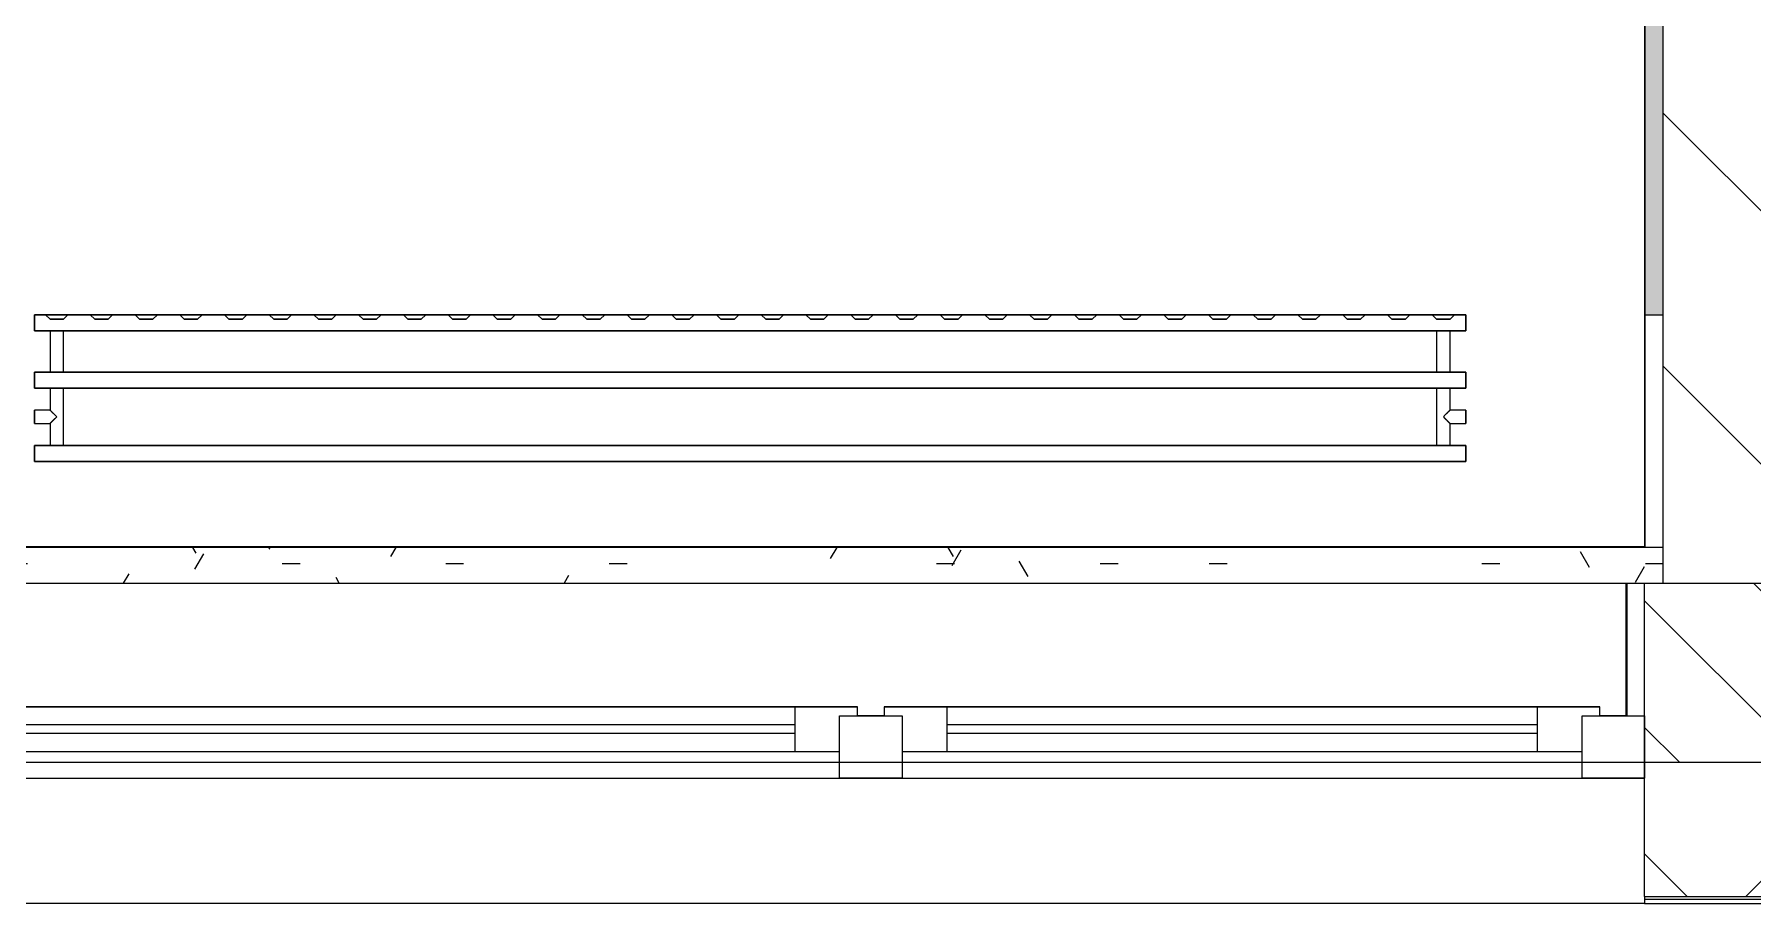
# Model space of a CAD drawing. Header units: millimetres. Extents: x -1113 to 415037, y -3642 to 354837.
# Drawn here: x 312237 to 314158, y -258 to 713 of the extents above; entities that cross this region are included whole.
import ezdxf

# ---------------------------------------------------------------- set-up
doc = ezdxf.new("R2010")
doc.units = ezdxf.units.MM
for name, color, linetype, lineweight in [('A-FLOR', 7, 'Continuous', 9), ('A-GLAZ', 7, 'Continuous', 9), ('A-GLAZ-1', 7, 'Continuous', 5), ('A-WALL', 7, 'Continuous', 5), ('I-WALL', 7, 'Continuous', 5)]:
    doc.layers.add(name, color=color, linetype=linetype, lineweight=lineweight)
for name, color, linetype, lineweight, true_color in [('A-WALL-1', 9, 'Continuous', 5, 0x808080), ('A-WALL-FNSH-1', 9, 'Continuous', 5, 0x808080), ('M-EQPM-1', 7, 'Continuous', 9, 0xb2b2b2)]:
    doc.layers.add(name, color=color, linetype=linetype, lineweight=lineweight, true_color=true_color)
pattern_1 = [(0, (289227.4, 1e-08), (243.84, 60.96), [20.117, -162.763, 20.117, -162.763, -975.36]), (0, (289227.4, 1e-08), (243.84, 60.96), [-365.76, 20.117, -345.643, 20.117, -162.763, -426.72]), (0, (289227.4, 1e-08), (243.84, 60.96), [-914.4, 20.117, -101.803, 20.117, -284.683]), (120, (289318.84, 30.48), (-174.71291, 180.69163), [20.117, -162.763, 20.117, -162.763, -975.36]), (120, (289318.84, 30.48), (-174.71291, 180.69163), [-365.76, 20.117, -345.643, 20.117, -162.763, -426.72]), (120, (289318.84, 30.48), (-174.71291, 180.69163), [-914.4, 20.117, -101.803, 20.117, -284.683]), (240, (289349.32, 152.4), (-69.12709, -241.65163), [20.117, -162.763, 20.117, -162.763, -975.36]), (240, (289349.32, 152.4), (-69.12709, -241.65163), [-365.76, 20.117, -345.643, 20.117, -162.763, -426.72]), (240, (289349.32, 152.4), (-69.12709, -241.65163), [-914.4, 20.117, -101.803, 20.117, -284.683])]

# ---------------------------------------------------------------- blocks, each defined once
blk = doc.blocks.new('120_Окно_СКБ_2Ст - 120_Окно_СКБ_2Ст 2100х2500 _мал створка СЛЕВА_-V531-Объем проектирования 3 этажа')
at = {"layer": 'A-GLAZ'}
for p, q in [((-1050, -127), (-1050, -57)), ((-1050, -57), (-980, -57)), ((-980, -57), (-980, -127)), ((-220, -127), (-220, -57)), ((-220, -57), (-150, -57)), ((-150, -57), (-150, -127)), ((980, -127), (980, -57)), ((980, -57), (1050, -57)), ((1050, -57), (1050, -127)), ((-220, -87), (-980, -87)), ((-980, -87), (-980, -127)), ((-930, -137), (-930, -87)), ((-270, -137), (-270, -87)), ((-220, -127), (-220, -87)), ((980, -87), (-150, -87)), ((-150, -87), (-150, -127)), ((-100, -137), (-100, -87)), ((930, -137), (930, -87)), ((980, -127), (980, -87)), ((-980, -127), (-1050, -127)), ((-980, -127), (-1000, -127)), ((-1000, -127), (-1000, -137)), ((-150, -127), (-220, -127)), ((-200, -127), (-220, -127)), ((-200, -137), (-200, -127)), ((-150, -127), (-170, -127)), ((-170, -127), (-170, -137)), ((1050, -127), (980, -127)), ((1000, -127), (980, -127)), ((1000, -137), (1000, -127)), ((-1000, -137), (-200, -137)), ((-200, -137), (-1000, -137)), ((-170, -137), (1000, -137)), ((1000, -137), (-170, -137))]:
    blk.add_line(p, q, dxfattribs=at)
at = {"layer": 'A-GLAZ-1'}
for p, q in [((1050, -57), (-1050, -57)), ((-930, -107), (-270, -107)), ((-100, -107), (930, -107)), ((-1030, -127), (-1000, -127)), ((-270, -117), (-930, -117)), ((-200, -127), (-170, -127)), ((930, -117), (-100, -117)), ((1000, -127), (1030, -127))]:
    blk.add_line(p, q, dxfattribs=at)
blk = doc.blocks.new('radiator_prado_classic_z_tip_30_po exemplyaru - Classic Z Тип 30-500-V654-Объем проектирования 3 этажа')
at = {"layer": 'M-EQPM-1'}
for p, q in [((0, 228), (0, 210)), ((1600, 228), (0, 228)), ((0, 210), (0, 228)), ((0, 228), (12.5, 228)), ((12.5, 228), (37.5, 228)), ((37.5, 228), (12.5, 228)), ((12.5, 228), (37.5, 228)), ((12.5, 228), (17.5, 223)), ((12.5, 228), (17.5, 223)), ((32.5, 223), (17.5, 223)), ((17.5, 223), (32.5, 223)), ((32.5, 223), (37.5, 228)), ((37.5, 228), (32.5, 223)), ((37.5, 228), (62.5, 228)), ((62.5, 228), (87.5, 228)), ((87.5, 228), (62.5, 228)), ((62.5, 228), (87.5, 228)), ((62.5, 228), (67.5, 223)), ((62.5, 228), (67.5, 223)), ((82.5, 223), (67.5, 223)), ((67.5, 223), (82.5, 223)), ((82.5, 223), (87.5, 228)), ((87.5, 228), (82.5, 223)), ((87.5, 228), (112.5, 228)), ((112.5, 228), (137.5, 228)), ((137.5, 228), (112.5, 228)), ((112.5, 228), (137.5, 228)), ((112.5, 228), (117.5, 223)), ((112.5, 228), (117.5, 223)), ((132.5, 223), (117.5, 223)), ((117.5, 223), (132.5, 223)), ((132.5, 223), (137.5, 228)), ((137.5, 228), (132.5, 223)), ((137.5, 228), (162.5, 228)), ((162.5, 228), (187.5, 228)), ((187.5, 228), (162.5, 228)), ((162.5, 228), (187.5, 228)), ((162.5, 228), (167.5, 223)), ((162.5, 228), (167.5, 223)), ((182.5, 223), (167.5, 223)), ((167.5, 223), (182.5, 223)), ((182.5, 223), (187.5, 228)), ((187.5, 228), (182.5, 223)), ((187.5, 228), (212.5, 228)), ((212.5, 228), (237.5, 228)), ((237.5, 228), (212.5, 228)), ((212.5, 228), (237.5, 228)), ((212.5, 228), (217.5, 223)), ((212.5, 228), (217.5, 223)), ((232.5, 223), (217.5, 223)), ((217.5, 223), (232.5, 223)), ((232.5, 223), (237.5, 228)), ((237.5, 228), (232.5, 223)), ((237.5, 228), (262.5, 228)), ((262.5, 228), (287.5, 228)), ((287.5, 228), (262.5, 228)), ((262.5, 228), (287.5, 228)), ((262.5, 228), (267.5, 223)), ((262.5, 228), (267.5, 223)), ((282.5, 223), (267.5, 223)), ((267.5, 223), (282.5, 223)), ((282.5, 223), (287.5, 228)), ((287.5, 228), (282.5, 223)), ((287.5, 228), (312.5, 228)), ((312.5, 228), (337.5, 228)), ((337.5, 228), (312.5, 228)), ((312.5, 228), (337.5, 228)), ((312.5, 228), (317.5, 223)), ((312.5, 228), (317.5, 223)), ((332.5, 223), (317.5, 223)), ((317.5, 223), (332.5, 223)), ((332.5, 223), (337.5, 228)), ((337.5, 228), (332.5, 223)), ((337.5, 228), (362.5, 228)), ((362.5, 228), (387.5, 228)), ((387.5, 228), (362.5, 228)), ((362.5, 228), (387.5, 228)), ((362.5, 228), (367.5, 223)), ((362.5, 228), (367.5, 223)), ((382.5, 223), (367.5, 223)), ((367.5, 223), (382.5, 223)), ((382.5, 223), (387.5, 228)), ((387.5, 228), (382.5, 223)), ((387.5, 228), (412.5, 228)), ((412.5, 228), (437.5, 228)), ((437.5, 228), (412.5, 228)), ((412.5, 228), (437.5, 228)), ((412.5, 228), (417.5, 223)), ((412.5, 228), (417.5, 223)), ((432.5, 223), (417.5, 223)), ((417.5, 223), (432.5, 223)), ((432.5, 223), (437.5, 228)), ((437.5, 228), (432.5, 223)), ((437.5, 228), (462.5, 228)), ((462.5, 228), (487.5, 228)), ((487.5, 228), (462.5, 228)), ((462.5, 228), (487.5, 228)), ((462.5, 228), (467.5, 223)), ((462.5, 228), (467.5, 223)), ((482.5, 223), (467.5, 223)), ((467.5, 223), (482.5, 223)), ((482.5, 223), (487.5, 228)), ((487.5, 228), (482.5, 223)), ((487.5, 228), (512.5, 228)), ((512.5, 228), (537.5, 228)), ((537.5, 228), (512.5, 228)), ((512.5, 228), (537.5, 228)), ((512.5, 228), (517.5, 223)), ((512.5, 228), (517.5, 223)), ((532.5, 223), (517.5, 223)), ((517.5, 223), (532.5, 223)), ((532.5, 223), (537.5, 228)), ((537.5, 228), (532.5, 223)), ((537.5, 228), (562.5, 228)), ((562.5, 228), (587.5, 228)), ((587.5, 228), (562.5, 228)), ((562.5, 228), (587.5, 228)), ((562.5, 228), (567.5, 223)), ((562.5, 228), (567.5, 223)), ((582.5, 223), (567.5, 223)), ((567.5, 223), (582.5, 223)), ((582.5, 223), (587.5, 228)), ((587.5, 228), (582.5, 223)), ((587.5, 228), (612.5, 228)), ((612.5, 228), (637.5, 228)), ((637.5, 228), (612.5, 228)), ((612.5, 228), (637.5, 228)), ((612.5, 228), (617.5, 223)), ((612.5, 228), (617.5, 223)), ((632.5, 223), (617.5, 223)), ((617.5, 223), (632.5, 223)), ((632.5, 223), (637.5, 228)), ((637.5, 228), (632.5, 223)), ((637.5, 228), (662.5, 228)), ((662.5, 228), (687.5, 228)), ((687.5, 228), (662.5, 228)), ((662.5, 228), (687.5, 228)), ((662.5, 228), (667.5, 223)), ((662.5, 228), (667.5, 223)), ((682.5, 223), (667.5, 223)), ((667.5, 223), (682.5, 223)), ((682.5, 223), (687.5, 228)), ((687.5, 228), (682.5, 223)), ((687.5, 228), (712.5, 228)), ((712.5, 228), (737.5, 228)), ((737.5, 228), (712.5, 228)), ((712.5, 228), (737.5, 228)), ((712.5, 228), (717.5, 223)), ((712.5, 228), (717.5, 223)), ((732.5, 223), (717.5, 223)), ((717.5, 223), (732.5, 223)), ((732.5, 223), (737.5, 228)), ((737.5, 228), (732.5, 223)), ((737.5, 228), (762.5, 228)), ((762.5, 228), (787.5, 228)), ((787.5, 228), (762.5, 228)), ((762.5, 228), (787.5, 228)), ((762.5, 228), (767.5, 223)), ((762.5, 228), (767.5, 223)), ((782.5, 223), (767.5, 223)), ((767.5, 223), (782.5, 223)), ((782.5, 223), (787.5, 228)), ((787.5, 228), (782.5, 223)), ((787.5, 228), (812.5, 228)), ((812.5, 228), (837.5, 228)), ((837.5, 228), (812.5, 228)), ((812.5, 228), (837.5, 228)), ((812.5, 228), (817.5, 223)), ((812.5, 228), (817.5, 223)), ((832.5, 223), (817.5, 223)), ((817.5, 223), (832.5, 223)), ((832.5, 223), (837.5, 228)), ((837.5, 228), (832.5, 223)), ((837.5, 228), (862.5, 228)), ((862.5, 228), (887.5, 228)), ((887.5, 228), (862.5, 228)), ((862.5, 228), (887.5, 228)), ((862.5, 228), (867.5, 223)), ((862.5, 228), (867.5, 223)), ((882.5, 223), (867.5, 223)), ((867.5, 223), (882.5, 223)), ((882.5, 223), (887.5, 228)), ((887.5, 228), (882.5, 223)), ((887.5, 228), (912.5, 228)), ((912.5, 228), (937.5, 228)), ((937.5, 228), (912.5, 228)), ((912.5, 228), (937.5, 228)), ((912.5, 228), (917.5, 223)), ((912.5, 228), (917.5, 223)), ((932.5, 223), (917.5, 223)), ((917.5, 223), (932.5, 223)), ((932.5, 223), (937.5, 228)), ((937.5, 228), (932.5, 223)), ((937.5, 228), (962.5, 228)), ((962.5, 228), (987.5, 228)), ((987.5, 228), (962.5, 228)), ((962.5, 228), (987.5, 228)), ((962.5, 228), (967.5, 223)), ((962.5, 228), (967.5, 223)), ((982.5, 223), (967.5, 223)), ((967.5, 223), (982.5, 223)), ((982.5, 223), (987.5, 228)), ((987.5, 228), (982.5, 223)), ((987.5, 228), (1012.5, 228)), ((1012.5, 228), (1037.5, 228)), ((1037.5, 228), (1012.5, 228)), ((1012.5, 228), (1037.5, 228)), ((1012.5, 228), (1017.5, 223)), ((1012.5, 228), (1017.5, 223)), ((1032.5, 223), (1017.5, 223)), ((1017.5, 223), (1032.5, 223)), ((1032.5, 223), (1037.5, 228)), ((1037.5, 228), (1032.5, 223)), ((1037.5, 228), (1062.5, 228)), ((1062.5, 228), (1087.5, 228)), ((1087.5, 228), (1062.5, 228)), ((1062.5, 228), (1087.5, 228)), ((1062.5, 228), (1067.5, 223)), ((1062.5, 228), (1067.5, 223)), ((1082.5, 223), (1067.5, 223)), ((1067.5, 223), (1082.5, 223)), ((1082.5, 223), (1087.5, 228)), ((1087.5, 228), (1082.5, 223)), ((1087.5, 228), (1112.5, 228)), ((1112.5, 228), (1137.5, 228)), ((1137.5, 228), (1112.5, 228)), ((1112.5, 228), (1137.5, 228)), ((1112.5, 228), (1117.5, 223)), ((1112.5, 228), (1117.5, 223)), ((1132.5, 223), (1117.5, 223)), ((1117.5, 223), (1132.5, 223)), ((1132.5, 223), (1137.5, 228)), ((1137.5, 228), (1132.5, 223)), ((1137.5, 228), (1162.5, 228)), ((1162.5, 228), (1187.5, 228)), ((1187.5, 228), (1162.5, 228)), ((1162.5, 228), (1187.5, 228)), ((1162.5, 228), (1167.5, 223)), ((1162.5, 228), (1167.5, 223)), ((1182.5, 223), (1167.5, 223)), ((1167.5, 223), (1182.5, 223)), ((1182.5, 223), (1187.5, 228)), ((1187.5, 228), (1182.5, 223)), ((1187.5, 228), (1212.5, 228)), ((1212.5, 228), (1237.5, 228)), ((1237.5, 228), (1212.5, 228)), ((1212.5, 228), (1237.5, 228)), ((1212.5, 228), (1217.5, 223)), ((1212.5, 228), (1217.5, 223)), ((1232.5, 223), (1217.5, 223)), ((1217.5, 223), (1232.5, 223)), ((1232.5, 223), (1237.5, 228)), ((1237.5, 228), (1232.5, 223)), ((1237.5, 228), (1262.5, 228)), ((1262.5, 228), (1287.5, 228)), ((1287.5, 228), (1262.5, 228)), ((1262.5, 228), (1287.5, 228)), ((1262.5, 228), (1267.5, 223)), ((1262.5, 228), (1267.5, 223)), ((1282.5, 223), (1267.5, 223)), ((1267.5, 223), (1282.5, 223)), ((1282.5, 223), (1287.5, 228)), ((1287.5, 228), (1282.5, 223)), ((1287.5, 228), (1312.5, 228)), ((1312.5, 228), (1337.5, 228)), ((1337.5, 228), (1312.5, 228)), ((1312.5, 228), (1337.5, 228)), ((1312.5, 228), (1317.5, 223)), ((1312.5, 228), (1317.5, 223)), ((1332.5, 223), (1317.5, 223)), ((1317.5, 223), (1332.5, 223)), ((1332.5, 223), (1337.5, 228)), ((1337.5, 228), (1332.5, 223)), ((1337.5, 228), (1362.5, 228)), ((1362.5, 228), (1387.5, 228)), ((1387.5, 228), (1362.5, 228)), ((1362.5, 228), (1387.5, 228)), ((1362.5, 228), (1367.5, 223)), ((1362.5, 228), (1367.5, 223)), ((1382.5, 223), (1367.5, 223)), ((1367.5, 223), (1382.5, 223)), ((1382.5, 223), (1387.5, 228)), ((1387.5, 228), (1382.5, 223)), ((1387.5, 228), (1412.5, 228)), ((1412.5, 228), (1437.5, 228)), ((1437.5, 228), (1412.5, 228)), ((1412.5, 228), (1437.5, 228)), ((1412.5, 228), (1417.5, 223)), ((1412.5, 228), (1417.5, 223)), ((1432.5, 223), (1417.5, 223)), ((1417.5, 223), (1432.5, 223)), ((1432.5, 223), (1437.5, 228)), ((1437.5, 228), (1432.5, 223)), ((1437.5, 228), (1462.5, 228)), ((1462.5, 228), (1487.5, 228)), ((1487.5, 228), (1462.5, 228)), ((1462.5, 228), (1487.5, 228)), ((1462.5, 228), (1467.5, 223)), ((1462.5, 228), (1467.5, 223)), ((1482.5, 223), (1467.5, 223)), ((1467.5, 223), (1482.5, 223)), ((1482.5, 223), (1487.5, 228)), ((1487.5, 228), (1482.5, 223)), ((1487.5, 228), (1512.5, 228)), ((1512.5, 228), (1537.5, 228)), ((1537.5, 228), (1512.5, 228)), ((1512.5, 228), (1537.5, 228)), ((1512.5, 228), (1517.5, 223)), ((1512.5, 228), (1517.5, 223)), ((1532.5, 223), (1517.5, 223)), ((1517.5, 223), (1532.5, 223)), ((1532.5, 223), (1537.5, 228)), ((1537.5, 228), (1532.5, 223)), ((1537.5, 228), (1562.5, 228)), ((1562.5, 228), (1587.5, 228)), ((1587.5, 228), (1562.5, 228)), ((1562.5, 228), (1587.5, 228)), ((1562.5, 228), (1567.5, 223)), ((1562.5, 228), (1567.5, 223)), ((1582.5, 223), (1567.5, 223)), ((1567.5, 223), (1582.5, 223)), ((1582.5, 223), (1587.5, 228)), ((1587.5, 228), (1582.5, 223)), ((1587.5, 228), (1600, 228)), ((1600, 210), (1600, 228)), ((1600, 228), (1600, 210)), ((0, 210), (1600, 210)), ((17.8, 210), (0, 210)), ((17.5, 210), (17.5, 164)), ((17.5, 210), (17.5, 164)), ((17.8, 210), (17.5, 210)), ((17.5, 210), (17.8, 210)), ((17.8, 210), (17.5, 210)), ((17.5, 210), (18.5, 210)), ((32.2, 210), (17.8, 210)), ((17.8, 210), (32.2, 210)), ((32.2, 210), (17.8, 210)), ((18.5, 210), (21.3, 210)), ((21.3, 210), (32.5, 210)), ((32.5, 210), (32.2, 210)), ((32.2, 210), (32.5, 210)), ((32.5, 210), (32.2, 210)), ((1567.8, 210), (32.2, 210)), ((32.5, 164), (32.5, 210)), ((32.5, 164), (32.5, 210)), ((1567.5, 210), (1567.5, 164)), ((1567.5, 210), (1567.5, 164)), ((1567.8, 210), (1567.5, 210)), ((1567.5, 210), (1568.5, 210)), ((1567.8, 210), (1567.5, 210)), ((1567.5, 210), (1567.8, 210)), ((1582.2, 210), (1567.8, 210)), ((1568.5, 210), (1567.8, 210)), ((1567.8, 210), (1582.2, 210)), ((1568.5, 210), (1582.5, 210)), ((1582.2, 210), (1568.5, 210)), ((1582.5, 210), (1582.2, 210)), ((1582.5, 210), (1582.2, 210)), ((1582.2, 210), (1582.5, 210)), ((1600, 210), (1582.2, 210)), ((1582.5, 164), (1582.5, 210)), ((1582.5, 164), (1582.5, 210)), ((1600, 164), (0, 164)), ((0, 164), (0, 146)), ((0, 146), (0, 164)), ((0, 164), (17.8, 164)), ((17.8, 164), (17.5, 164)), ((17.5, 164), (17.8, 164)), ((17.8, 164), (17.5, 164)), ((17.5, 164), (18.5, 164)), ((32.2, 164), (17.8, 164)), ((17.8, 164), (32.2, 164)), ((32.2, 164), (17.8, 164)), ((18.5, 164), (26.9, 164)), ((26.9, 164), (32.5, 164)), ((32.5, 164), (32.2, 164)), ((32.2, 164), (32.5, 164)), ((32.5, 164), (32.2, 164)), ((32.2, 164), (1567.8, 164)), ((1567.8, 164), (1567.5, 164)), ((1567.5, 164), (1571.2, 164)), ((1567.8, 164), (1567.5, 164)), ((1567.5, 164), (1567.8, 164)), ((1582.2, 164), (1567.8, 164)), ((1578.7, 164), (1567.8, 164)), ((1567.8, 164), (1582.2, 164)), ((1571.2, 164), (1582.5, 164)), ((1580.3, 164), (1578.7, 164)), ((1581.5, 164), (1580.3, 164)), ((1582.2, 164), (1581.5, 164)), ((1582.5, 164), (1582.2, 164)), ((1582.5, 164), (1582.2, 164)), ((1582.2, 164), (1582.5, 164)), ((1582.2, 164), (1600, 164)), ((1600, 146), (1600, 164)), ((1600, 164), (1600, 146)), ((0, 146), (1600, 146)), ((18.5, 146), (0, 146)), ((17.5, 146), (17.5, 121.5)), ((17.5, 146), (17.5, 121.5)), ((17.5, 146), (17.8, 146)), ((17.8, 146), (17.5, 146)), ((17.5, 146), (17.8, 146)), ((25, 146), (17.5, 146)), ((17.8, 146), (18.5, 146)), ((18.5, 146), (17.8, 146)), ((17.8, 146), (18.5, 146)), ((18.5, 146), (32.2, 146)), ((32.2, 146), (18.5, 146)), ((18.5, 146), (32.2, 146)), ((32.2, 146), (25, 146)), ((32.2, 146), (32.5, 146)), ((32.5, 146), (32.2, 146)), ((32.2, 146), (32.5, 146)), ((32.5, 146), (32.2, 146)), ((1567.8, 146), (32.2, 146)), ((32.5, 82), (32.5, 146)), ((32.5, 82), (32.5, 146)), ((1567.5, 146), (1567.5, 82)), ((1567.5, 146), (1567.5, 82)), ((1567.5, 146), (1567.8, 146)), ((1573.1, 146), (1567.5, 146)), ((1567.5, 146), (1567.8, 146)), ((1567.8, 146), (1567.5, 146)), ((1567.8, 146), (1581.5, 146)), ((1567.8, 146), (1581.5, 146)), ((1581.5, 146), (1567.8, 146)), ((1582.5, 146), (1573.1, 146)), ((1581.5, 146), (1582.2, 146)), ((1581.5, 146), (1582.5, 146)), ((1582.2, 146), (1581.5, 146)), ((1600, 146), (1581.5, 146)), ((1582.2, 146), (1582.5, 146)), ((1582.5, 146), (1582.2, 146)), ((1582.5, 121.5), (1582.5, 146)), ((1582.5, 121.5), (1582.5, 146)), ((17.5, 121.5), (0, 121.5)), ((17.5, 121.5), (0, 121.5)), ((0, 121.5), (0, 120.5)), ((0, 106.5), (0, 121.5)), ((0, 120.5), (0, 110.2)), ((0, 120.5), (0, 119.3)), ((0, 114), (0, 120.5)), ((0, 120.5), (0, 120.5)), ((0, 119.3), (0, 117.8)), ((0, 117.8), (0, 114)), ((1600, 121.5), (1582.5, 121.5)), ((1600, 121.5), (1582.5, 121.5)), ((1600, 121.5), (1600, 106.5)), ((1600, 120.5), (1600, 121.5)), ((1600, 121.5), (1600, 120.5)), ((1600, 120.5), (1600, 121.5)), ((1600, 110.2), (1600, 120.5)), ((1600, 120.5), (1600, 110.2)), ((1600, 107.5), (1600, 120.5)), ((0, 114), (0, 110.2)), ((0, 107.5), (0, 114)), ((0, 110.2), (0, 108.7)), ((0, 110.2), (0, 107.5)), ((0, 108.7), (0, 107.5)), ((0, 107.5), (0, 106.5)), ((0, 107.5), (0, 107.5)), ((0, 106.5), (17.5, 106.5)), ((0, 106.5), (17.5, 106.5)), ((17.5, 106.5), (17.5, 82)), ((17.5, 106.5), (17.5, 82)), ((1582.5, 82), (1582.5, 106.5)), ((1582.5, 106.5), (1600, 106.5)), ((1582.5, 82), (1582.5, 106.5)), ((1582.5, 106.5), (1600, 106.5)), ((1600, 107.5), (1600, 110.2)), ((1600, 110.2), (1600, 107.5)), ((1600, 106.5), (1600, 107.5)), ((1600, 107.5), (1600, 106.5)), ((1600, 106.5), (1600, 107.5)), ((1600, 82), (0, 82)), ((0, 82), (0, 64)), ((0, 64), (0, 82)), ((0, 82), (18.5, 82)), ((17.8, 82), (17.5, 82)), ((17.5, 82), (18.5, 82)), ((18.5, 82), (17.5, 82)), ((17.5, 82), (21.3, 82)), ((18.5, 82), (17.8, 82)), ((32.2, 82), (18.5, 82)), ((18.5, 82), (32.2, 82)), ((32.2, 82), (18.5, 82)), ((21.3, 82), (32.5, 82)), ((32.5, 82), (32.2, 82)), ((32.2, 82), (32.5, 82)), ((32.5, 82), (32.2, 82)), ((32.2, 82), (1567.8, 82)), ((1567.8, 82), (1567.5, 82)), ((1567.5, 82), (1571.2, 82)), ((1567.8, 82), (1567.5, 82)), ((1567.5, 82), (1567.8, 82)), ((1581.5, 82), (1567.8, 82)), ((1581.5, 82), (1567.8, 82)), ((1567.8, 82), (1581.5, 82)), ((1571.2, 82), (1575, 82)), ((1575, 82), (1582.5, 82)), ((1582.5, 82), (1581.5, 82)), ((1582.5, 82), (1581.5, 82)), ((1581.5, 82), (1582.5, 82)), ((1581.5, 82), (1600, 82)), ((1600, 64), (1600, 82)), ((1600, 82), (1600, 64)), ((1600, 64), (0, 64)), ((0, 64), (1600, 64))]:
    blk.add_line(p, q, dxfattribs=at)
for points, knots in [([(18.5, 120.5), (18.4, 120.6), (18.3, 120.7), (18.1, 120.9), (17.9, 121.1), (17.8, 121.2), (17.7, 121.3), (17.5, 121.5), (17.5, 121.5), (17.5, 121.5)], [0.7142857, 0.7142857, 0.7142857, 0.7142857, 0.75, 0.7857143, 0.8214286, 0.8571429, 0.8928571, 0.9285714, 1, 1, 1, 1]), ([(17.5, 121.5), (17.5, 121.5), (17.5, 121.5), (17.7, 121.3), (17.8, 121.2), (17.9, 121.1), (18.1, 120.9), (18.3, 120.7), (18.4, 120.6), (18.5, 120.5)], [0, 0, 0, 0, 0.0714286, 0.1071429, 0.1428571, 0.1785714, 0.2142857, 0.25, 0.2857143, 0.2857143, 0.2857143, 0.2857143]), ([(17.5, 121.5), (17.5, 121.5), (17.5, 121.5), (17.7, 121.3), (17.8, 121.2), (17.9, 121.1), (18.1, 120.9), (18.3, 120.7), (18.4, 120.6), (18.5, 120.5)], [0, 0, 0, 0, 0.0714286, 0.1071429, 0.1428571, 0.1785714, 0.2142857, 0.25, 0.2857143, 0.2857143, 0.2857143, 0.2857143]), ([(25, 114), (24.5, 114.5), (23.6, 115.4), (22.4, 116.6), (21.6, 117.4), (21.1, 117.9), (20.8, 118.2), (20.5, 118.5), (20.2, 118.8), (19.8, 119.1), (19.6, 119.4), (19.3, 119.7), (19, 120), (18.7, 120.3), (18.5, 120.5), (18.3, 120.7), (18.1, 120.9), (17.9, 121.1), (17.8, 121.2), (17.7, 121.3), (17.5, 121.5), (17.5, 121.5), (17.5, 121.5)], [0, 0, 0, 0, 0.142857, 0.285714, 0.357143, 0.392857, 0.428571, 0.464286, 0.5, 0.535714, 0.571429, 0.607143, 0.642857, 0.678571, 0.714286, 0.75, 0.785714, 0.821429, 0.857143, 0.892857, 0.928571, 1, 1, 1, 1]), ([(22.1, 116.9), (21.9, 117.1), (21.6, 117.4), (21.1, 117.9), (20.8, 118.2), (20.5, 118.5), (20.2, 118.8), (19.9, 119.2), (19.7, 119.3), (19.6, 119.4)], [0.2857143, 0.2857143, 0.2857143, 0.2857143, 0.3571429, 0.3928571, 0.4285714, 0.4642857, 0.5, 0.5357143, 0.5714286, 0.5714286, 0.5714286, 0.5714286]), ([(19.6, 119.4), (19.7, 119.3), (19.9, 119.2), (20.3, 118.7), (20.7, 118.3), (21.1, 117.9), (21.6, 117.4), (21.9, 117.1), (22.1, 116.9)], [0.4285714, 0.4285714, 0.4285714, 0.4285714, 0.4642857, 0.5, 0.5714286, 0.6071429, 0.6428571, 0.7142857, 0.7142857, 0.7142857, 0.7142857]), ([(19.6, 119.4), (19.7, 119.3), (19.8, 119.1), (20.3, 118.7), (20.7, 118.3), (21.1, 117.9), (21.6, 117.4), (21.9, 117.1), (22.1, 116.9)], [0.4285714, 0.4285714, 0.4285714, 0.4285714, 0.4642857, 0.5, 0.5714286, 0.6071429, 0.6428571, 0.7142857, 0.7142857, 0.7142857, 0.7142857]), ([(1575, 114), (1575.5, 114.5), (1576.4, 115.4), (1577.6, 116.6), (1578.4, 117.4), (1578.9, 117.9), (1579.2, 118.2), (1579.5, 118.5), (1579.8, 118.8), (1580.1, 119.2), (1580.4, 119.4), (1580.7, 119.7), (1581, 120), (1581.3, 120.3), (1581.5, 120.5), (1581.7, 120.7), (1581.9, 120.9), (1582.1, 121.1), (1582.2, 121.2), (1582.3, 121.3), (1582.5, 121.5), (1582.5, 121.5), (1582.5, 121.5)], [0, 0, 0, 0, 0.142857, 0.285714, 0.357143, 0.392857, 0.428571, 0.464286, 0.5, 0.535714, 0.571429, 0.607143, 0.642857, 0.678571, 0.714286, 0.75, 0.785714, 0.821429, 0.857143, 0.892857, 0.928571, 1, 1, 1, 1]), ([(1580.4, 119.4), (1580.3, 119.3), (1580.1, 119.2), (1579.7, 118.7), (1579.3, 118.3), (1578.9, 117.9), (1578.4, 117.4), (1578.1, 117.1), (1577.9, 116.9)], [0.4285714, 0.4285714, 0.4285714, 0.4285714, 0.4642857, 0.5, 0.5714286, 0.6071429, 0.6428571, 0.7142857, 0.7142857, 0.7142857, 0.7142857]), ([(1580.4, 119.4), (1580.3, 119.3), (1580.1, 119.2), (1579.7, 118.7), (1579.3, 118.3), (1578.9, 117.9), (1578.4, 117.4), (1578.1, 117.1), (1577.9, 116.9)], [0.4285714, 0.4285714, 0.4285714, 0.4285714, 0.4642857, 0.5, 0.5714286, 0.6071429, 0.6428571, 0.7142857, 0.7142857, 0.7142857, 0.7142857]), ([(1577.9, 116.9), (1578.1, 117.1), (1578.4, 117.4), (1578.9, 117.9), (1579.2, 118.2), (1579.5, 118.5), (1579.8, 118.8), (1580.1, 119.2), (1580.3, 119.3), (1580.4, 119.4)], [0.2857143, 0.2857143, 0.2857143, 0.2857143, 0.3571429, 0.3928571, 0.4285714, 0.4642857, 0.5, 0.5357143, 0.5714286, 0.5714286, 0.5714286, 0.5714286]), ([(1582.5, 121.5), (1582.5, 121.5), (1582.5, 121.5), (1582.3, 121.3), (1582.2, 121.2), (1582.1, 121.1), (1581.9, 120.9), (1581.7, 120.7), (1581.6, 120.6), (1581.5, 120.5)], [0, 0, 0, 0, 0.0714286, 0.1071429, 0.1428571, 0.1785714, 0.2142857, 0.25, 0.2857143, 0.2857143, 0.2857143, 0.2857143]), ([(1582.5, 121.5), (1582.5, 121.5), (1582.5, 121.5), (1582.3, 121.3), (1582.2, 121.2), (1582.1, 121.1), (1581.9, 120.9), (1581.7, 120.7), (1581.6, 120.6), (1581.5, 120.5)], [0, 0, 0, 0, 0.0714286, 0.1071429, 0.1428571, 0.1785714, 0.2142857, 0.25, 0.2857143, 0.2857143, 0.2857143, 0.2857143]), ([(1581.5, 120.5), (1581.6, 120.6), (1581.7, 120.7), (1581.9, 120.9), (1582.1, 121.1), (1582.2, 121.2), (1582.3, 121.3), (1582.5, 121.5), (1582.5, 121.5), (1582.5, 121.5)], [0.7142857, 0.7142857, 0.7142857, 0.7142857, 0.75, 0.7857143, 0.8214286, 0.8571429, 0.8928571, 0.9285714, 1, 1, 1, 1]), ([(17.5, 106.5), (17.5, 106.5), (17.5, 106.5), (17.7, 106.7), (17.8, 106.8), (17.9, 106.9), (18.1, 107.1), (18.3, 107.3), (18.5, 107.5), (18.7, 107.7), (19, 108), (19.3, 108.3), (19.6, 108.6), (19.8, 108.9), (20.3, 109.3), (20.7, 109.7), (21.1, 110.1), (21.6, 110.6), (22.4, 111.4), (23.6, 112.6), (24.5, 113.5), (25, 114)], [0, 0, 0, 0, 0.071429, 0.107143, 0.142857, 0.178571, 0.214286, 0.25, 0.285714, 0.321429, 0.357143, 0.392857, 0.428571, 0.464286, 0.5, 0.571429, 0.607143, 0.642857, 0.714286, 0.857143, 1, 1, 1, 1]), ([(17.5, 106.5), (17.5, 106.5), (17.5, 106.5), (17.7, 106.7), (17.8, 106.8), (17.9, 106.9), (18.1, 107.1), (18.3, 107.3), (18.4, 107.4), (18.5, 107.5)], [0, 0, 0, 0, 0.0714286, 0.1071429, 0.1428571, 0.1785714, 0.2142857, 0.25, 0.2857143, 0.2857143, 0.2857143, 0.2857143]), ([(18.5, 107.5), (18.4, 107.4), (18.3, 107.3), (18.1, 107.1), (17.9, 106.9), (17.8, 106.8), (17.7, 106.7), (17.5, 106.5), (17.5, 106.5), (17.5, 106.5)], [0.7142857, 0.7142857, 0.7142857, 0.7142857, 0.75, 0.7857143, 0.8214286, 0.8571429, 0.8928571, 0.9285714, 1, 1, 1, 1]), ([(18.5, 107.5), (18.4, 107.4), (18.3, 107.3), (18.1, 107.1), (17.9, 106.9), (17.8, 106.8), (17.7, 106.7), (17.5, 106.5), (17.5, 106.5), (17.5, 106.5)], [0.7142857, 0.7142857, 0.7142857, 0.7142857, 0.75, 0.7857143, 0.8214286, 0.8571429, 0.8928571, 0.9285714, 1, 1, 1, 1]), ([(19.6, 108.6), (19.7, 108.7), (19.9, 108.8), (20.3, 109.3), (20.7, 109.7), (21.1, 110.1), (21.6, 110.6), (21.9, 110.9), (22.1, 111.1)], [0.4285714, 0.4285714, 0.4285714, 0.4285714, 0.4642857, 0.5, 0.5714286, 0.6071429, 0.6428571, 0.7142857, 0.7142857, 0.7142857, 0.7142857]), ([(22.1, 111.1), (21.9, 110.9), (21.6, 110.6), (21.1, 110.1), (20.8, 109.8), (20.5, 109.5), (20.2, 109.2), (19.9, 108.8), (19.7, 108.7), (19.6, 108.6)], [0.2857143, 0.2857143, 0.2857143, 0.2857143, 0.3571429, 0.3928571, 0.4285714, 0.4642857, 0.5, 0.5357143, 0.5714286, 0.5714286, 0.5714286, 0.5714286]), ([(22.1, 111.1), (21.9, 110.9), (21.6, 110.6), (21.1, 110.1), (20.8, 109.8), (20.5, 109.5), (20.2, 109.2), (19.8, 108.9), (19.7, 108.7), (19.6, 108.6)], [0.2857143, 0.2857143, 0.2857143, 0.2857143, 0.3571429, 0.3928571, 0.4285714, 0.4642857, 0.5, 0.5357143, 0.5714286, 0.5714286, 0.5714286, 0.5714286]), ([(1582.5, 106.5), (1582.5, 106.5), (1582.5, 106.5), (1582.3, 106.7), (1582.2, 106.8), (1582.1, 106.9), (1581.9, 107.1), (1581.7, 107.3), (1581.5, 107.5), (1581.3, 107.7), (1581, 108), (1580.7, 108.3), (1580.4, 108.6), (1580.1, 108.8), (1579.7, 109.3), (1579.3, 109.7), (1578.9, 110.1), (1578.4, 110.6), (1577.6, 111.4), (1576.4, 112.6), (1575.5, 113.5), (1575, 114)], [0, 0, 0, 0, 0.071429, 0.107143, 0.142857, 0.178571, 0.214286, 0.25, 0.285714, 0.321429, 0.357143, 0.392857, 0.428571, 0.464286, 0.5, 0.571429, 0.607143, 0.642857, 0.714286, 0.857143, 1, 1, 1, 1]), ([(1577.9, 111.1), (1578.1, 110.9), (1578.4, 110.6), (1578.9, 110.1), (1579.2, 109.8), (1579.5, 109.5), (1579.8, 109.2), (1580.1, 108.8), (1580.3, 108.7), (1580.4, 108.6)], [0.2857143, 0.2857143, 0.2857143, 0.2857143, 0.3571429, 0.3928571, 0.4285714, 0.4642857, 0.5, 0.5357143, 0.5714286, 0.5714286, 0.5714286, 0.5714286]), ([(1577.9, 111.1), (1578.1, 110.9), (1578.4, 110.6), (1578.9, 110.1), (1579.2, 109.8), (1579.5, 109.5), (1579.8, 109.2), (1580.1, 108.8), (1580.3, 108.7), (1580.4, 108.6)], [0.2857143, 0.2857143, 0.2857143, 0.2857143, 0.3571429, 0.3928571, 0.4285714, 0.4642857, 0.5, 0.5357143, 0.5714286, 0.5714286, 0.5714286, 0.5714286]), ([(1580.4, 108.6), (1580.3, 108.7), (1580.1, 108.8), (1579.7, 109.3), (1579.3, 109.7), (1578.9, 110.1), (1578.4, 110.6), (1578.1, 110.9), (1577.9, 111.1)], [0.4285714, 0.4285714, 0.4285714, 0.4285714, 0.4642857, 0.5, 0.5714286, 0.6071429, 0.6428571, 0.7142857, 0.7142857, 0.7142857, 0.7142857]), ([(1581.5, 107.5), (1581.6, 107.4), (1581.7, 107.3), (1581.9, 107.1), (1582.1, 106.9), (1582.2, 106.8), (1582.3, 106.7), (1582.5, 106.5), (1582.5, 106.5), (1582.5, 106.5)], [0.7142857, 0.7142857, 0.7142857, 0.7142857, 0.75, 0.7857143, 0.8214286, 0.8571429, 0.8928571, 0.9285714, 1, 1, 1, 1]), ([(1581.5, 107.5), (1581.6, 107.4), (1581.7, 107.3), (1581.9, 107.1), (1582.1, 106.9), (1582.2, 106.8), (1582.3, 106.7), (1582.5, 106.5), (1582.5, 106.5), (1582.5, 106.5)], [0.7142857, 0.7142857, 0.7142857, 0.7142857, 0.75, 0.7857143, 0.8214286, 0.8571429, 0.8928571, 0.9285714, 1, 1, 1, 1]), ([(1582.5, 106.5), (1582.5, 106.5), (1582.5, 106.5), (1582.3, 106.7), (1582.2, 106.8), (1582.1, 106.9), (1581.9, 107.1), (1581.7, 107.3), (1581.6, 107.4), (1581.5, 107.5)], [0, 0, 0, 0, 0.0714286, 0.1071429, 0.1428571, 0.1785714, 0.2142857, 0.25, 0.2857143, 0.2857143, 0.2857143, 0.2857143])]:
    blk.add_open_spline(points, degree=3, knots=knots, dxfattribs=at)
for points in [[(19.6, 119.4), (19.5, 119.5), (19.3, 119.7), (19, 120), (18.7, 120.3), (18.6, 120.4), (18.5, 120.5)], [(18.5, 120.5), (18.6, 120.4), (18.7, 120.3), (19, 120), (19.3, 119.7), (19.5, 119.5), (19.6, 119.4)], [(18.5, 120.5), (18.6, 120.4), (18.7, 120.3), (19, 120), (19.3, 119.7), (19.5, 119.5), (19.6, 119.4)], [(25, 114), (24.5, 114.5), (23.6, 115.4), (22.6, 116.4), (22.1, 116.9)], [(22.1, 116.9), (22.6, 116.4), (23.1, 115.9), (23.6, 115.4)], [(22.1, 116.9), (22.6, 116.4), (23.6, 115.4), (24.5, 114.5), (25, 114)], [(23.6, 115.4), (24, 115), (24.5, 114.5), (25, 114)], [(1577.9, 116.9), (1577.4, 116.4), (1576.4, 115.4), (1575.5, 114.5), (1575, 114)], [(1577.9, 116.9), (1577.4, 116.4), (1576.4, 115.4), (1575.5, 114.5), (1575, 114)], [(1575, 114), (1575.5, 114.5), (1576, 115), (1576.4, 115.4)], [(1576.4, 115.4), (1576.9, 115.9), (1577.4, 116.4), (1577.9, 116.9)], [(1581.5, 120.5), (1581.4, 120.4), (1581.3, 120.3), (1581, 120), (1580.7, 119.7), (1580.5, 119.5), (1580.4, 119.4)], [(1581.5, 120.5), (1581.4, 120.4), (1581.3, 120.3), (1581, 120), (1580.7, 119.7), (1580.5, 119.5), (1580.4, 119.4)], [(1580.4, 119.4), (1580.5, 119.5), (1580.7, 119.7), (1581, 120), (1581.3, 120.3), (1581.4, 120.4), (1581.5, 120.5)], [(18.5, 107.5), (18.6, 107.6), (18.7, 107.7), (19, 108), (19.3, 108.3), (19.5, 108.5), (19.6, 108.6)], [(19.6, 108.6), (19.5, 108.5), (19.3, 108.3), (19, 108), (18.7, 107.7), (18.6, 107.6), (18.5, 107.5)], [(19.6, 108.6), (19.5, 108.5), (19.3, 108.3), (19, 108), (18.7, 107.7), (18.6, 107.6), (18.5, 107.5)], [(22.1, 111.1), (22.6, 111.6), (23.6, 112.6), (24.5, 113.5), (25, 114)], [(25, 114), (24.5, 113.5), (23.6, 112.6), (22.6, 111.6), (22.1, 111.1)], [(23.6, 112.6), (23.1, 112.1), (22.6, 111.6), (22.1, 111.1)], [(25, 114), (24.5, 113.5), (24, 113), (23.6, 112.6)], [(1575, 114), (1575.5, 113.5), (1576.4, 112.6), (1577.4, 111.6), (1577.9, 111.1)], [(1575, 114), (1575.5, 113.5), (1576.4, 112.6), (1577.4, 111.6), (1577.9, 111.1)], [(1577.9, 111.1), (1577.4, 111.6), (1576.4, 112.6), (1575.5, 113.5), (1575, 114)], [(1580.4, 108.6), (1580.5, 108.5), (1580.7, 108.3), (1581, 108), (1581.3, 107.7), (1581.4, 107.6), (1581.5, 107.5)], [(1580.4, 108.6), (1580.5, 108.5), (1580.7, 108.3), (1581, 108), (1581.3, 107.7), (1581.4, 107.6), (1581.5, 107.5)], [(1581.5, 107.5), (1581.4, 107.6), (1581.3, 107.7), (1581, 108), (1580.7, 108.3), (1580.5, 108.5), (1580.4, 108.6)]]:
    blk.add_open_spline(points, degree=3, dxfattribs=at)

msp = doc.modelspace()

# ---------------------------------------------------------------- hatches: boundary and pattern name
at = {"layer": 'A-WALL'}
h = msp.add_hatch(dxfattribs=at)
h.set_pattern_fill('FP_2', color=256, style=0, pattern_type=2)
h.set_pattern_definition([(135, (289227.4, 1e-08), (-70.71068, -70.71068), [])])
h.paths.add_polyline_path([(354546.2, -100), (354637.4, -100), (354637.4, 100), (354387.4, 100), (354387.4, -100), (354528.3, -100)])
h.paths.add_polyline_path([(341887.4, -100), (341886.8, 100), (341637.4, 100), (341637.4, -100), (341886.8, -100)])
h.paths.add_polyline_path([(340237.4, -100), (340237.4, 100), (339487.4, 100), (339487.4, -100), (339983.2, -100)])
h.paths.add_polyline_path([(343987.4, -100), (344737.4, -100), (344737.4, 100), (343987.4, 100)])
h.paths.add_polyline_path([(352937.4, -100), (353487.4, -100), (353487.4, 100), (352937.4, 100)])
h.paths.add_polyline_path([(350837.4, -100), (350837.4, 100), (350637.4, 100), (350637.4, -100)])
h.paths.add_polyline_path([(330987.4, -100), (330987.4, 100), (330367.4, 100), (330367.4, -100)])
h.paths.add_polyline_path([(332137.4, -100), (332137.4, 100), (331887.4, 100), (331887.4, -100)])
h.paths.add_polyline_path([(347037.4, -100), (347037.4, 100), (346137.4, 100), (346137.4, -100), (346509.9, -100)])
h.paths.add_polyline_path([(332637.4, -100), (333537.4, -100), (333537.4, 100), (332637.4, 100), (332637.4, 94.8)])
h.paths.add_polyline_path([(337137.4, -100), (337387.4, -100), (337387.4, 100), (337137.4, 100)])
h.paths.add_polyline_path([(327767.4, -100), (327767.4, 100), (327717.4, 100), (327717.4, -100)])
h.paths.add_polyline_path([(327217.4, -100), (327217.4, 100), (326650.4, 100), (326650.4, -100), (326929.9, -100)])
h.paths.add_polyline_path([(325197.4, -100), (325750.4, -100), (325750.4, 100), (325197.4, 100), (325197.4, -48)])
h.paths.add_polyline_path([(315637.1, -100), (315637.1, 100), (315387.4, 100), (315387.4, -100)])
h.paths.add_polyline_path([(308587.4, -100), (309937.4, -100), (309937.4, 100), (308587.4, 100), (308587.4, -13.9)])
h.paths.add_polyline_path([(311737.4, -100), (311937.4, -100), (311937.4, 100), (311737.4, 100), (311737.4, -91.9)])
h.paths.add_polyline_path([(319037.1, -100), (319210.2, -100), (319210.2, 100), (319037.1, 100), (319037.1, -70.1)])
h.paths.add_polyline_path([(320110.2, -100), (321337.4, -100), (321337.4, 100), (320110.2, 100), (320110.2, -45.7)])
h.paths.add_polyline_path([(323097.4, -100), (323097.4, 100), (322837.4, 100), (322837.4, -100), (322857.4, -100)])
h.paths.add_polyline_path([(314787.4, -100), (314787.4, 100), (314037.4, 100), (314037.4, -100)])
h.paths.add_polyline_path([(311137.4, -100), (311137.4, 100), (310837.4, 100), (310837.4, -100)])
h.paths.add_polyline_path([(304087.4, -100), (304837.4, -100), (304837.4, 100), (304087.4, 100)])
h.paths.add_polyline_path([(305887.4, -100), (305887.4, 100), (305737.4, 100), (305737.4, -100)])
h.paths.add_polyline_path([(299587.1, -100), (300337.4, -100), (300337.4, 100), (299587.1, 100)])
h.paths.add_polyline_path([(301367.4, -100), (301387.4, -100), (301387.4, 100), (301237.4, 100), (301237.4, -100)])
h.paths.add_polyline_path([(296472.2, -100), (296887.4, -100), (296887.4, 100), (296057.4, 100), (296057.4, -100)])
h = msp.add_hatch(dxfattribs=at)
h.set_pattern_fill('FP_24', color=256, style=0, pattern_type=2)
h.set_pattern_definition([(45, (289227.4, 1e-08), (-141.42136, 141.42136), []), (135, (289227.4, 1e-08), (-141.42136, -141.42136), [])])
h.paths.add_polyline_path([(343987.4, -250), (344737.4, -250), (344737.4, -100), (343987.4, -100), (343987.4, -118)])
h.paths.add_polyline_path([(345854.5, -250), (345854.5, -100), (345637.4, -100), (345637.4, -250)])
h.paths.add_polyline_path([(336719.9, -250), (337387.4, -250), (337387.4, -100), (336637.4, -100), (336637.4, -250)])
h.paths.add_polyline_path([(339487.4, -250), (340237.4, -250), (340237.4, -100), (339487.4, -100), (339487.4, -118)])
h.paths.add_polyline_path([(341137.4, -250), (341887.4, -250), (341886.8, -100), (341137.4, -100)])
h.paths.add_polyline_path([(332637.4, -250), (333537.4, -250), (333537.4, -100), (331887.4, -100), (331887.4, -250), (332368.8, -250)])
h.paths.add_polyline_path([(327497.4, -250), (328267.4, -250), (328267.4, -100), (326650.4, -100), (326650.4, -250), (327217.4, -250)])
h.paths.add_polyline_path([(330367.4, -250), (330987.4, -250), (330987.4, -100), (330367.4, -100), (330367.4, -118)])
h.paths.add_polyline_path([(322837.4, -250), (323097.4, -250), (323097.4, -100), (322237.4, -100), (322237.4, -250), (322578.8, -250)])
h.paths.add_polyline_path([(325298.2, -250), (325750.4, -250), (325750.4, -100), (325197.4, -100), (325197.4, -250)])
h.paths.add_polyline_path([(320110.2, -250), (321337.4, -250), (321337.4, -100), (320110.2, -100)])
h.paths.add_polyline_path([(319210.2, -250), (319210.2, -100), (318437.1, -100), (318437.1, -250), (319037.1, -250)])
h.paths.add_polyline_path([(311701, -250), (311937.4, -250), (311937.4, -100), (310837.4, -100), (310837.4, -250), (311137.4, -250)])
h.paths.add_polyline_path([(314037.4, -250), (315637.1, -250), (315637.1, -100), (314037.4, -100), (314037.4, -148.7)])
h.paths.add_polyline_path([(305737.4, -250), (306487.4, -250), (306487.4, -100), (305737.4, -100)])
h.paths.add_polyline_path([(309937.4, -250), (309937.4, -100), (308587.4, -100), (308587.4, -250)])
h.paths.add_polyline_path([(299735.5, -250), (300337.4, -250), (300337.4, -100), (299587.1, -100), (299587.1, -250)])
h.paths.add_polyline_path([(301387.4, -250), (301987.4, -250), (301987.4, -100), (301237.4, -100), (301237.4, -250)])
h.paths.add_polyline_path([(304837.4, -250), (304837.4, -100), (304087.4, -100), (304087.4, -250)])
h.paths.add_polyline_path([(296472.2, -250), (297487.1, -250), (297487.1, -100), (296057.4, -100), (296057.4, -250)])
h.paths.add_polyline_path([(289323.8, -250), (292957.4, -250), (292957.4, -100), (288967.4, -100), (288967.4, -250), (289117.4, -250)])
at = {"layer": 'I-WALL'}
h = msp.add_hatch(dxfattribs=at)
h.set_pattern_fill('FP_191', color=256, style=0, pattern_type=2)
h.set_pattern_definition(pattern_1)
h.paths.add_polyline_path([(314058.1, 400), (314058.1, 7700), (314038.1, 7700), (314038.1, 400)])
h = msp.add_hatch(dxfattribs=at)
h.set_pattern_fill('FP_23', color=256, style=0, pattern_type=2)
h.set_pattern_definition([(135, (289227.4, 1e-08), (-141.4214, -141.4214), [])])
h.paths.add_polyline_path([(314058.1, 100), (314258.1, 100), (314258.1, 7700), (314058.1, 7700), (314058.1, 120)])
h = msp.add_hatch(dxfattribs=at)
h.set_pattern_fill('FP_191', color=256, style=0, pattern_type=2)
h.set_pattern_definition(pattern_1)
h.paths.add_polyline_path([(314037.4, 100), (314058.1, 100), (314058.1, 140), (311757.4, 140), (311757.4, 100), (313876.6, 100)])

# ---------------------------------------------------------------- linework, layer by layer
at = {"layer": 'A-FLOR'}
for q in [(314038.1, 6779), (311757.4, 140)]:
    msp.add_line((314038.1, 140), q, dxfattribs=at)
at = {"layer": 'A-WALL'}
for p, q in [((311737.4, -100), (314787.4, -100)), ((314037.4, -258), (311937.4, -258)), ((314037.4, -250), (315637.1, -250)), ((314037.4, -253), (315637.1, -253))]:
    msp.add_line(p, q, dxfattribs=at)
at = {"layer": 'A-WALL-1'}
for p, q in [((314058.1, 100), (314058.1, 7700)), ((314038.1, 400), (314058.1, 400)), ((314058.1, 140), (314038.1, 140)), ((311757.4, 100), (314278.1, 100)), ((314017.4, 100), (314017.4, -48)), ((314037.4, -250), (314037.4, 100)), ((314017.4, -48), (314037.4, -48))]:
    msp.add_line(p, q, dxfattribs=at)
at = {"layer": 'A-WALL-FNSH-1'}
for p, q in [((314037.1, 6779), (314037.1, 140)), ((314038.1, 140), (314038.1, 140)), ((314016.4, 100), (314016.4, -48)), ((314016.4, -48), (314017.4, -48)), ((314037.4, -250), (314037.4, -258)), ((314037.4, -258), (315637.1, -258))]:
    msp.add_line(p, q, dxfattribs=at)
at = {"layer": 'I-WALL'}
msp.add_line((311937.4, 141), (314038.1, 141), dxfattribs=at)

# ---------------------------------------------------------------- block references
at = {"layer": 'A-GLAZ', "color": 3, "rotation": 180}
msp.add_blockref('120_Окно_СКБ_2Ст - 120_Окно_СКБ_2Ст 2100х2500 _мал створка СЛЕВА_-V531-Объем проектирования 3 этажа', (312987.4, -175), dxfattribs=at)
at = {"layer": 'M-EQPM-1'}
msp.add_blockref('radiator_prado_classic_z_tip_30_po exemplyaru - Classic Z Тип 30-500-V654-Объем проектирования 3 этажа', (312237.4, 172), dxfattribs=at)

doc.saveas('drawing.dxf')
